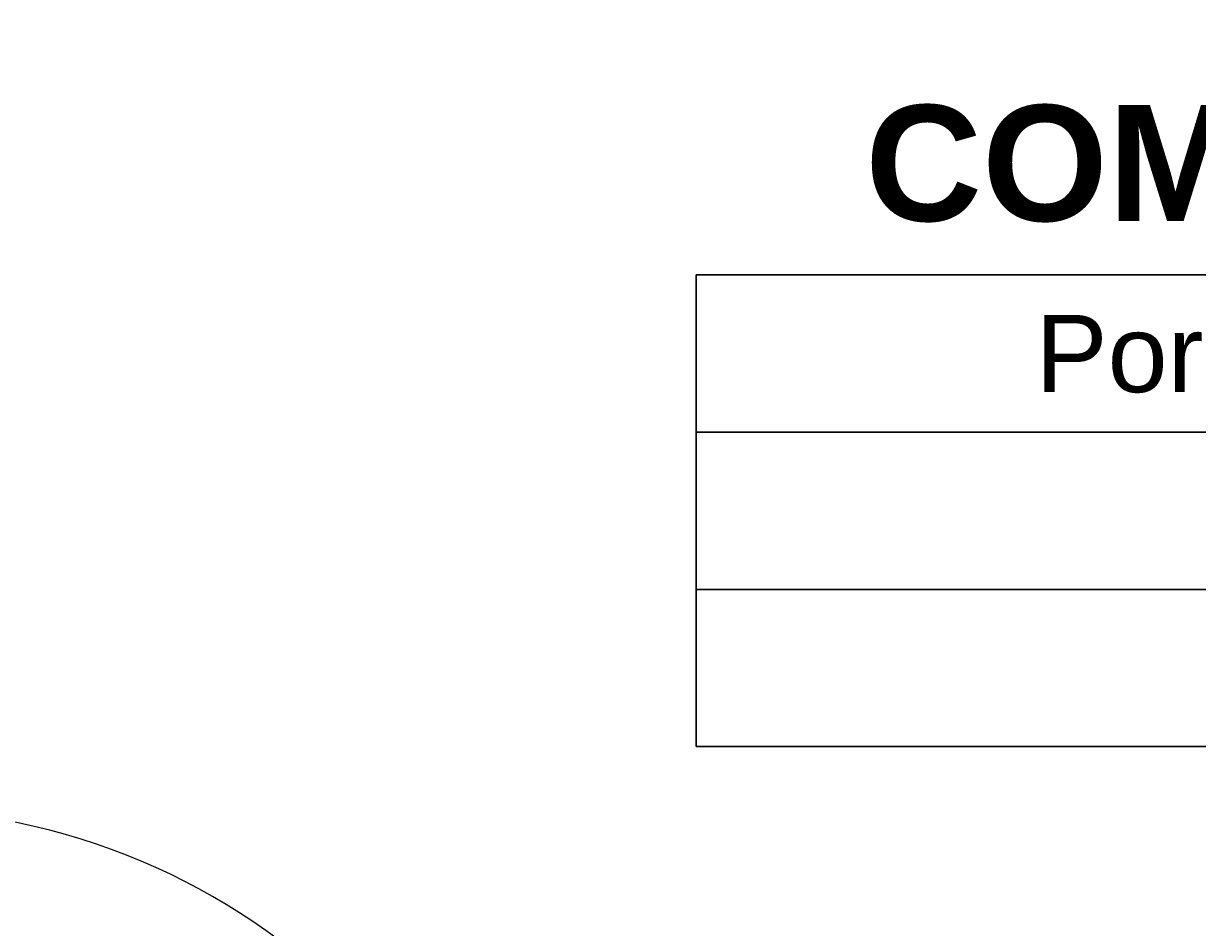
# Model space of a CAD drawing. Header units: inches. Extents: x -19 to 5698, y -728 to 92.
# Drawn here: x 324.498 to 326.018, y 27.622 to 28.793 of the extents above; entities that cross this region are included whole.
import ezdxf

# ---------------------------------------------------------------- set-up
doc = ezdxf.new("R2010")
doc.units = ezdxf.units.IN
doc.header["$MEASUREMENT"] = 0
doc.linetypes.add('HIDDEN', pattern=[0.375, 0.25, -0.125])
doc.layers.add('00 conduct tomacorr', color=120, linetype='HIDDEN', lineweight=30)
doc.layers.add('02 _ ARQ _ ZON _ Espacio.3D', color=7, linetype='Continuous')
doc.layers.add('Estructura - 04 MURO', color=7, linetype='Continuous')
doc.styles.add('Estilo_Generado_1', font='swisseb.ttf')
doc.styles.add('Estilo_Generado_7', font='swisse.ttf')

msp = doc.modelspace()

# ---------------------------------------------------------------- linework, layer by layer
at = {"layer": '00 conduct tomacorr'}
msp.add_arc((366.2031, 13.2829, -0.0007), 44.5208, 158.36134, 171.74292, dxfattribs=at)
at = {"layer": '02 _ ARQ _ ZON _ Espacio.3D', "color": 251, "linetype": 'Continuous', "lineweight": 13}
for p, q in [((327.7624, 28.4673), (325.3693, 28.4673)), ((325.3693, 28.4673), (325.3693, 27.8565)), ((325.3693, 28.4673), (327.7624, 28.4673)), ((325.3693, 28.2637), (325.3693, 28.4673)), ((327.7624, 28.2637), (325.3693, 28.2637)), ((325.3693, 28.2637), (327.7624, 28.2637)), ((325.3693, 28.0601), (325.3693, 28.2637)), ((327.7624, 28.0601), (325.3693, 28.0601)), ((325.3693, 28.0601), (327.7624, 28.0601)), ((325.3693, 27.8565), (325.3693, 28.0601)), ((325.3693, 27.8565), (327.7624, 27.8565)), ((327.7624, 27.8565), (325.3693, 27.8565))]:
    msp.add_line(p, q, dxfattribs=at)
at = {"layer": 'Estructura - 04 MURO', "color": 165, "linetype": 'Continuous', "lineweight": 15}
msp.add_arc((324.3201, 26.925), 0.85, 0.0005, 90.0005, dxfattribs=at)

# ---------------------------------------------------------------- texts
at = {"layer": '02 _ ARQ _ ZON _ Espacio.3D', "color": 251, "lineweight": 25, "attachment_point": 2}
for s, insert, char_height, style in [('\\A1;{\\pqc;\\pt0;\\fSwis721 Ex BT|b1|i0|c0|p34;COMUNICACIONES}', (326.5658, 28.6872), 0.15, 'Estilo_Generado_1'), ('\\A1;{\\pqc;\\pt0;\\fSwis721 Ex BT|b0|i0|c238|p34;Porcelanato 0.60x0.60m}', (326.5658, 28.4155), 0.1, 'Estilo_Generado_7')]:
    msp.add_mtext(s, dxfattribs=dict(at, insert=insert, char_height=char_height, style=style))

doc.saveas('drawing.dxf')
